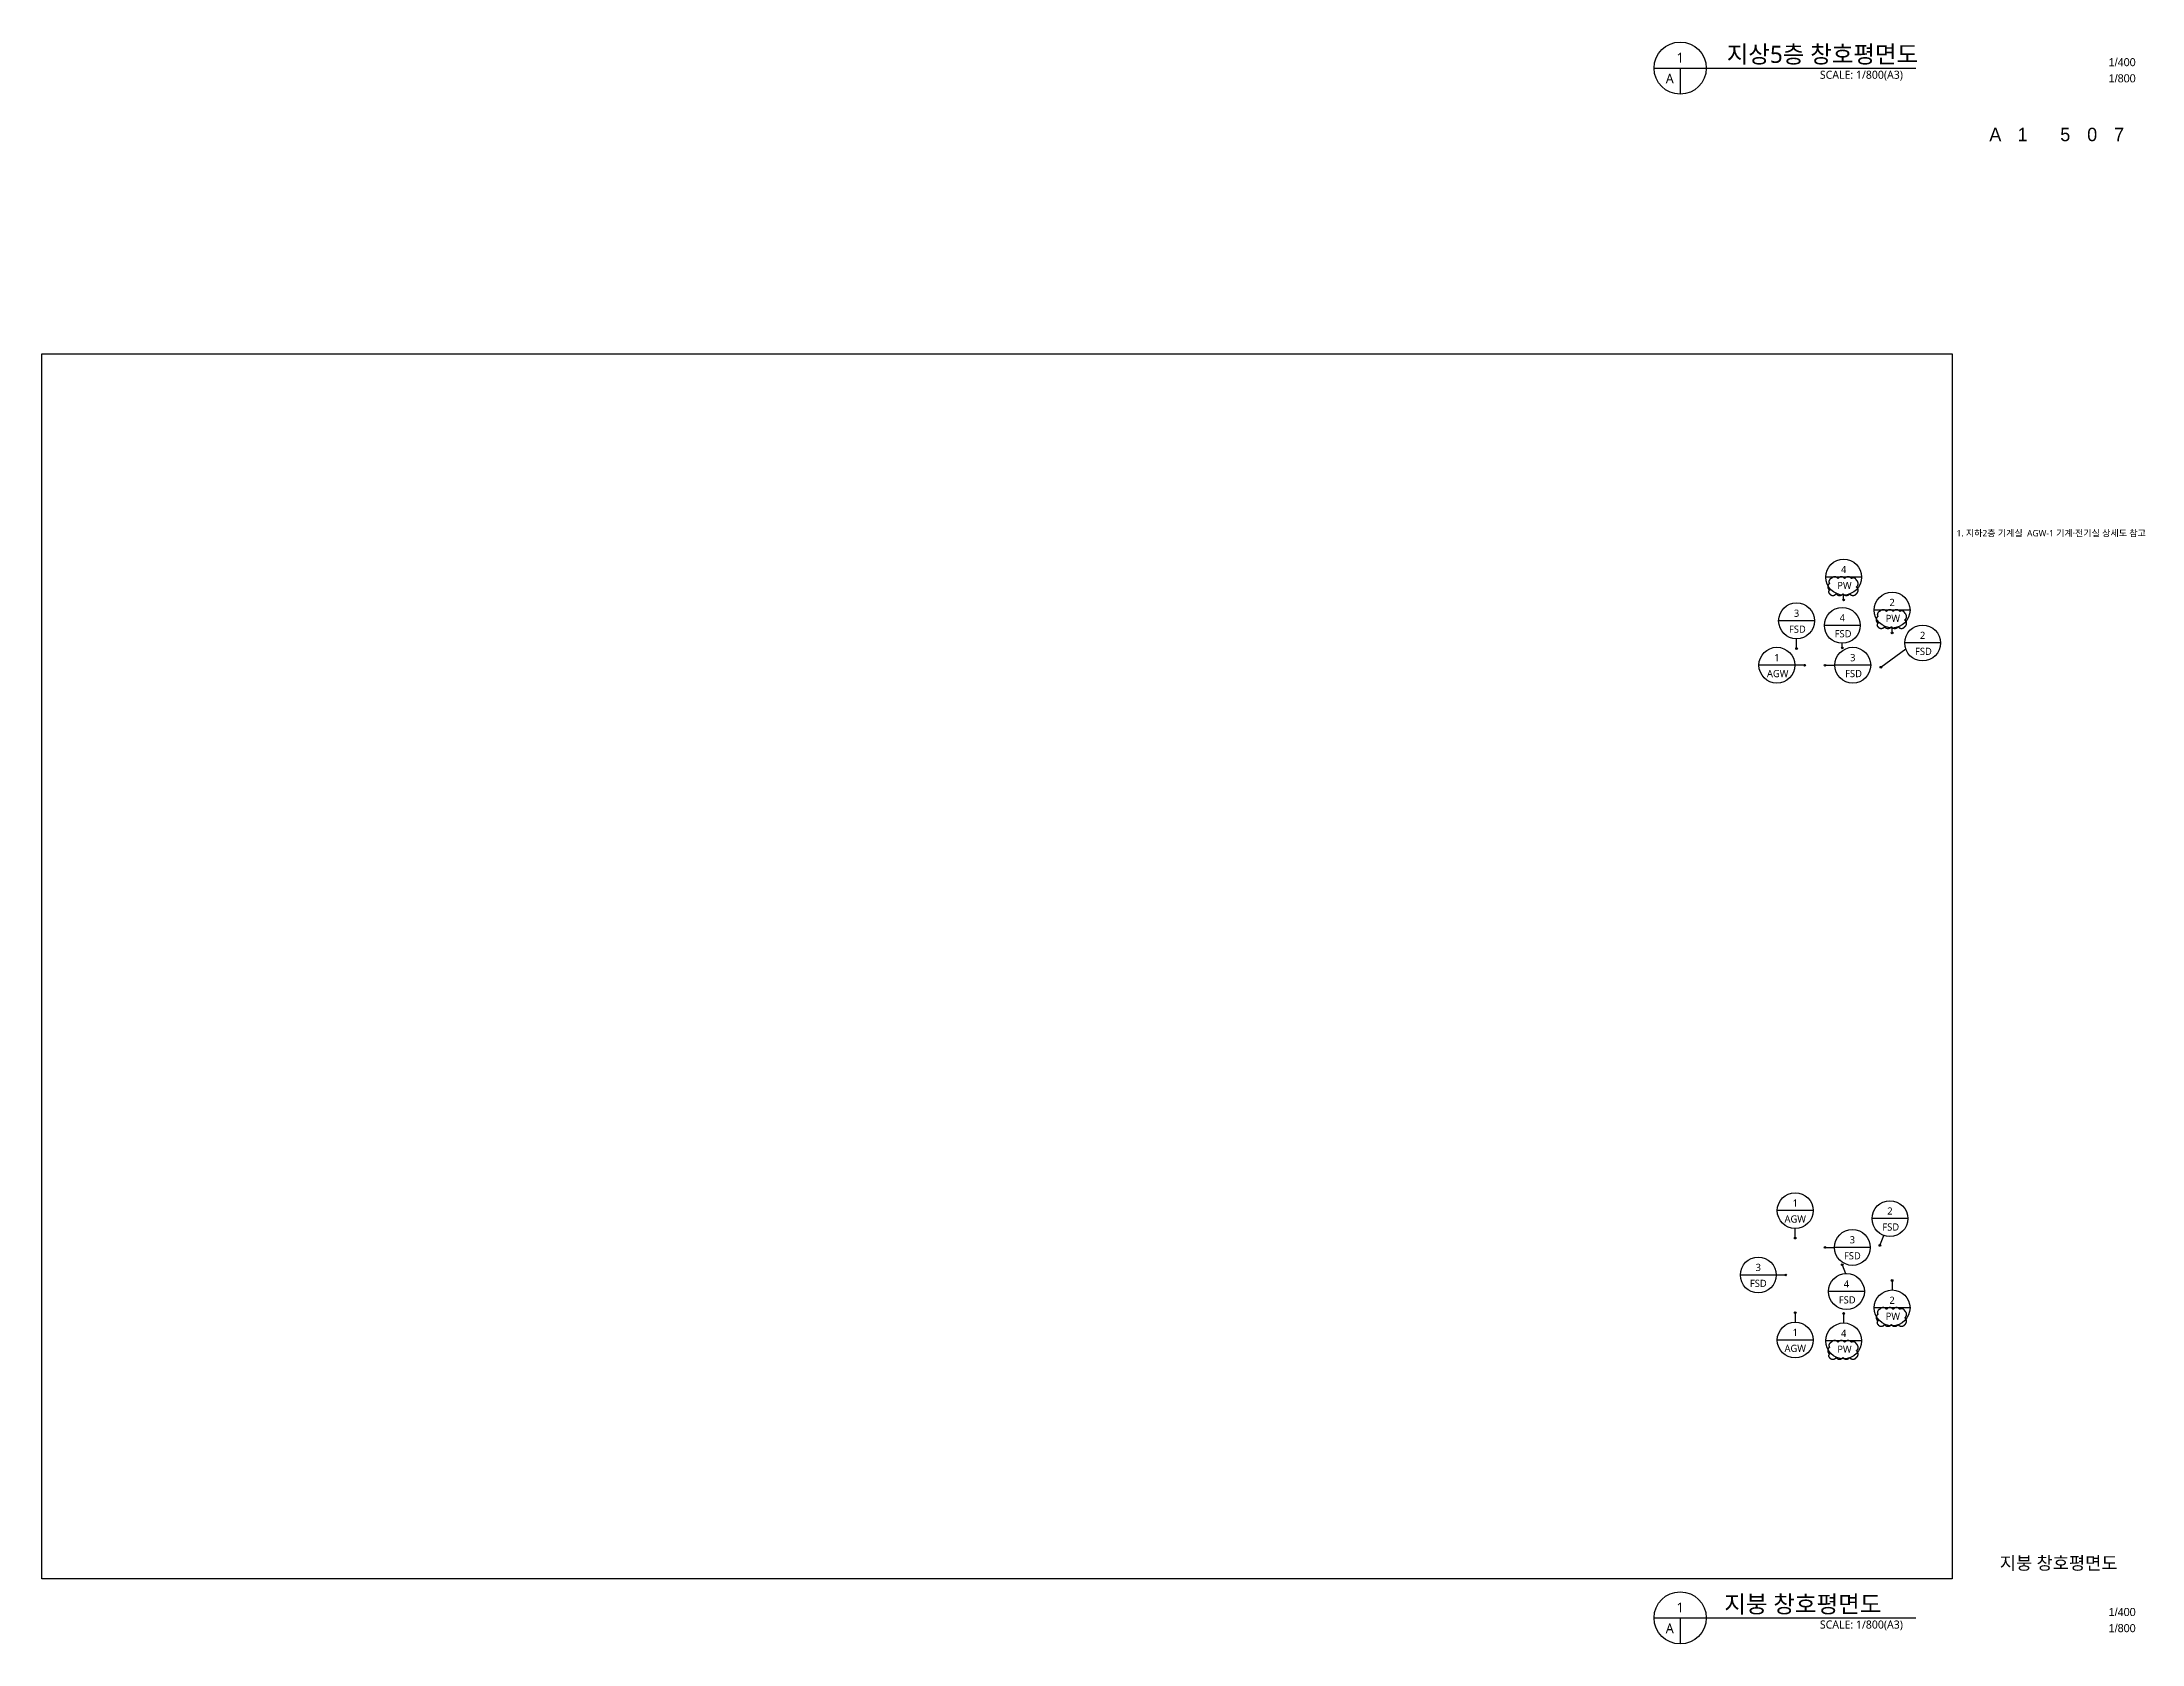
# Model space of a CAD drawing. Header units: millimetres. Extents: x -9539 to 338056, y 7443 to 2082110.
# Drawn here: x 8000 to 320239, y 244861 to 483018 of the extents above; entities that cross this region are included whole.
import ezdxf
from ezdxf.enums import TextEntityAlignment as Align

# ---------------------------------------------------------------- set-up
doc = ezdxf.new("R2010")
doc.units = ezdxf.units.MM
doc.header["$LTSCALE"] = 1000
doc.header["$MEASUREMENT"] = 0
doc.linetypes.add('ACAD_ISO03W100', pattern=[30, 12, -18])
doc.layers.get('Defpoints').update_dxf_attribs({"color": 171, "linetype": 'CONTINUOUS'})
for name, color, linetype in [('BOX', 6, 'CONTINUOUS'), ('LED', 7, 'CONTINUOUS'), ('SYM', 7, 'CONTINUOUS'), ('TEXT', 3, 'CONTINUOUS'), ('TEXT-TITLE', 6, 'CONTINUOUS'), ('TEXT-기입', 6, 'CONTINUOUS'), ('txt', 3, 'CONTINUOUS')]:
    doc.layers.add(name, color=color, linetype=linetype)
doc.layers.add('VE변경사항적용-20220616', color=10, linetype='CONTINUOUS', plot=False)
doc.styles.add('CGS', font='cgse', dxfattribs={"bigfont": 'cgs'})
doc.styles.add('나눔바른고딕', font='NanumBarunGothic.ttf')

msp = doc.modelspace()

# ---------------------------------------------------------------- hatches: boundary and pattern name
at = {"layer": 'LED'}
h = msp.add_hatch(color=256, dxfattribs=at)
h.dxf.hatch_style = 1
edge = h.paths.add_edge_path()
edge.add_arc((275880, 400071), 133, 0, 360)
h = msp.add_hatch(color=256, dxfattribs=at)
h.dxf.hatch_style = 1
edge = h.paths.add_edge_path()
edge.add_arc((283080, 395171), 133, 0, 360)
h = msp.add_hatch(color=256, dxfattribs=at)
h.dxf.hatch_style = 1
edge = h.paths.add_edge_path()
edge.add_arc((268880, 392841), 133, 0, 360)
h = msp.add_hatch(color=256, dxfattribs=at)
h.dxf.hatch_style = 1
edge = h.paths.add_edge_path()
edge.add_arc((270080, 390366), 133, 0, 360)
h = msp.add_hatch(color=256, dxfattribs=at)
h.dxf.hatch_style = 1
edge = h.paths.add_edge_path()
edge.add_arc((273105, 390366), 133, 0, 360)
h = msp.add_hatch(color=256, dxfattribs=at)
h.dxf.hatch_style = 1
edge = h.paths.add_edge_path()
edge.add_arc((275680, 392941), 133, 0, 360)
h = msp.add_hatch(color=256, dxfattribs=at)
h.dxf.hatch_style = 1
edge = h.paths.add_edge_path()
edge.add_arc((281426, 390068), 133, 0, 360)
h = msp.add_hatch(color=256, dxfattribs=at)
h.dxf.hatch_style = 1
edge = h.paths.add_edge_path()
edge.add_arc((268683, 305212), 133, 0, 360)
h = msp.add_hatch(color=256, dxfattribs=at)
h.dxf.hatch_style = 1
edge = h.paths.add_edge_path()
edge.add_arc((273101, 303819), 133, 0, 360)
h = msp.add_hatch(color=256, dxfattribs=at)
h.dxf.hatch_style = 1
edge = h.paths.add_edge_path()
edge.add_arc((281276, 304118), 133, 0, 360)
h = msp.add_hatch(color=256, dxfattribs=at)
h.dxf.hatch_style = 1
edge = h.paths.add_edge_path()
edge.add_arc((267259, 299719), 133, 0, 360)
h = msp.add_hatch(color=256, dxfattribs=at)
h.dxf.hatch_style = 1
edge = h.paths.add_edge_path()
edge.add_arc((275677, 301250), 133, 0, 360)
h = msp.add_hatch(color=256, dxfattribs=at)
h.dxf.hatch_style = 1
edge = h.paths.add_edge_path()
edge.add_arc((283077, 298895), 133, 0, 360)
h = msp.add_hatch(color=256, dxfattribs=at)
h.dxf.hatch_style = 1
edge = h.paths.add_edge_path()
edge.add_arc((268683, 294120), 133, 0, 360)
h = msp.add_hatch(color=256, dxfattribs=at)
h.dxf.hatch_style = 1
edge = h.paths.add_edge_path()
edge.add_arc((275877, 293995), 133, 0, 360)

# ---------------------------------------------------------------- linework, layer by layer
at = {"layer": 'BOX'}
for p, q in [((278547, 403469), (273213, 403469)), ((271547, 396969), (266213, 396969)), ((285747, 398569), (280413, 398569)), ((278347, 396292), (273013, 396292)), ((290290, 393673), (284956, 393673)), ((268619, 390366), (263286, 390366)), ((279899, 390366), (274566, 390366)), ((271347, 309284), (266013, 309284)), ((285431, 308096), (280097, 308096)), ((279839, 303816), (274506, 303816)), ((265854, 299716), (260521, 299716)), ((278958, 297262), (273625, 297262)), ((285747, 294823), (280413, 294823)), ((271347, 290048), (266013, 290048)), ((278547, 289923), (273213, 289923))]:
    msp.add_line(p, q, dxfattribs=at)
for centre in [(275880, 403469), (283080, 398569), (268880, 396969), (275680, 396292), (287623, 393673), (265953, 390366), (277233, 390366), (268680, 309284), (282764, 308096), (277173, 303816), (263188, 299716), (276292, 297262), (283080, 294823), (268680, 290048), (275880, 289923)]:
    msp.add_circle(centre, 2667, dxfattribs=at)
at = {"layer": 'Defpoints', "ltscale": 10000}
msp.add_lwpolyline([(8000, 436671), (292000, 436671), (292000, 254529), (8000, 254529)], close=True, dxfattribs=at)
at = {"layer": 'LED'}
for points in [[(275880, 400066), (275880, 400803)], [(268880, 392841), (268880, 394302)], [(275680, 392936), (275680, 393625)], [(283080, 395166), (283080, 395903)], [(270080, 390366), (268619, 390366)], [(273105, 390366), (274566, 390366)], [(281430, 390066), (285101, 392806)], [(268680, 305216), (268680, 306617)], [(273105, 303816), (274506, 303816)], [(281280, 304116), (281838, 305595)], [(275680, 301246), (276146, 299925)], [(267255, 299716), (265854, 299716)], [(283080, 298891), (283080, 297490)], [(268680, 294116), (268680, 292715)], [(275880, 293991), (275880, 292590)]]:
    msp.add_lwpolyline(points, dxfattribs=at)
for centre in [(275880, 400071), (283080, 395171), (268880, 392841), (270080, 390366), (273105, 390366), (275680, 392941), (281426, 390068), (268683, 305212), (273101, 303819), (281276, 304118), (267259, 299719), (275677, 301250), (283077, 298895), (268683, 294120), (275877, 293995)]:
    msp.add_circle(centre, 133, dxfattribs=at)
at = {"layer": 'SYM'}
for p, q in [((247695, 479140), (286627, 479140)), ((251574, 479140), (251574, 475261)), ((247695, 248740), (286627, 248740)), ((251574, 248740), (251574, 244861))]:
    msp.add_line(p, q, dxfattribs=at)
for centre in [(251574, 479140), (251574, 248740)]:
    msp.add_circle(centre, 3879, dxfattribs=at)
at = {"layer": 'VE변경사항적용-20220616', "linetype": 'ACAD_ISO03W100'}
for points in [[(273772, 401003, 0.5205671), (274772, 401003, 0.5205671), (275772, 401003, 0.5205671), (276772, 401003, 0.5205671), (277772, 401003, 0.5205671), (277780, 401995, 0.5205671), (277780, 402995, 0.5205671), (277040, 403255, 0.5205671), (276040, 403255, 0.5205671), (275040, 403255, 0.5205671), (274040, 403255, 0.5205671), (273772, 402523, 0.5205671), (273772, 401523, 0.5205671)], [(280972, 396103, 0.5205671), (281972, 396103, 0.5205671), (282972, 396103, 0.5205671), (283972, 396103, 0.5205671), (284972, 396103, 0.5205671), (284980, 397095, 0.5205671), (284980, 398095, 0.5205671), (284240, 398355, 0.5205671), (283240, 398355, 0.5205671), (282240, 398355, 0.5205671), (281240, 398355, 0.5205671), (280972, 397623, 0.5205671), (280972, 396623, 0.5205671)], [(280972, 292358, 0.5205671), (281972, 292358, 0.5205671), (282972, 292358, 0.5205671), (283972, 292358, 0.5205671), (284972, 292358, 0.5205671), (284980, 293349, 0.5205671), (284980, 294349, 0.5205671), (284240, 294609, 0.5205671), (283240, 294609, 0.5205671), (282240, 294609, 0.5205671), (281240, 294609, 0.5205671), (280972, 293877, 0.5205671), (280972, 292877, 0.5205671)], [(273772, 287458, 0.5205671), (274772, 287458, 0.5205671), (275772, 287458, 0.5205671), (276772, 287458, 0.5205671), (277772, 287458, 0.5205671), (277780, 288449, 0.5205671), (277780, 289449, 0.5205671), (277040, 289709, 0.5205671), (276040, 289709, 0.5205671), (275040, 289709, 0.5205671), (274040, 289709, 0.5205671), (273772, 288977, 0.5205671), (273772, 287977, 0.5205671)]]:
    msp.add_lwpolyline(points, format="xyb", close=True, dxfattribs=at)

# ---------------------------------------------------------------- texts
at = {"layer": 'TEXT', "style": '나눔바른고딕'}
for s, p in [('1', (251574, 480691)), ('A', (250022, 477588)), ('1', (251574, 250291)), ('A', (250022, 247188))]:
    msp.add_text(s, height=1440, dxfattribs=at).set_placement(p, align=Align.MIDDLE)
for s, p in [('지상5층 창호평면도', (258490, 479915)), ('지붕 창호평면도', (258133, 249515))]:
    msp.add_text(s, height=2560, dxfattribs=at).set_placement(p)
for p in [(284693, 478752), (284693, 248352)]:
    msp.add_text('SCALE: 1/800(A3)', height=1200, dxfattribs=at).set_placement(p, align=Align.TOP_RIGHT)
msp.add_text('1. 지하2층 기계실  AGW-1 기계·전기실 상세도 참고', height=960, dxfattribs=at).set_placement((292667, 410000), align=Align.MIDDLE_LEFT)
at = {"layer": 'TEXT-TITLE', "style": '나눔바른고딕'}
msp.add_text('지붕 창호평면도', height=1920, dxfattribs=at).set_placement((307847, 255933), align=Align.CENTER)
at = {"layer": 'TEXT-기입', "style": 'CGS'}
for s, p in [('1/400', (315281, 479057)), ('1/800', (315281, 476657)), ('1/400', (315281, 248657)), ('1/800', (315281, 246257))]:
    msp.add_text(s, height=1200, dxfattribs=at).set_placement(p, align=Align.BOTTOM_LEFT)
for s, p in [('A', (298431, 469272)), ('1', (302481, 469272)), ('5', (308831, 469272)), ('0', (312831, 469272)), ('7', (316831, 469272))]:
    msp.add_text(s, height=2000, dxfattribs=at).set_placement(p, align=Align.MIDDLE_CENTER)
at = {"layer": 'txt', "style": '나눔바른고딕'}
for s, height, p in [('4', 1067, (275880, 404603)), ('PW', 1066.7, (275996, 402228)), ('2', 1067, (283080, 399703)), ('3', 1067, (268880, 398102)), ('4', 1067, (275680, 397425)), ('PW', 1066.7, (283196, 397328)), ('FSD', 1066.7, (268996, 395728)), ('FSD', 1066.7, (275796, 395051)), ('2', 1067, (287623, 394806)), ('1', 1067, (265953, 391499)), ('3', 1067, (277233, 391499)), ('FSD', 1066.7, (287740, 392432)), ('AGW', 1066.7, (266069, 389125)), ('FSD', 1066.7, (277349, 389125)), ('1', 1067, (268680, 310417)), ('2', 1067, (282764, 309229)), ('AGW', 1066.7, (268680, 308043)), ('FSD', 1066.7, (282881, 306855)), ('FSD', 1066.7, (277173, 302575)), ('3', 1067, (277173, 304949)), ('3', 1067, (263188, 300849)), ('FSD', 1066.7, (263188, 298475)), ('4', 1067, (276292, 298395)), ('FSD', 1066.7, (276408, 296021)), ('PW', 1066.7, (283196, 293583)), ('2', 1067, (283080, 295957)), ('1', 1067, (268680, 291182)), ('4', 1067, (275880, 291057)), ('AGW', 1066.7, (268680, 288808)), ('PW', 1066.7, (275996, 288683))]:
    msp.add_text(s, height=height, dxfattribs=at).set_placement(p, align=Align.MIDDLE_CENTER)

doc.saveas('drawing.dxf')
